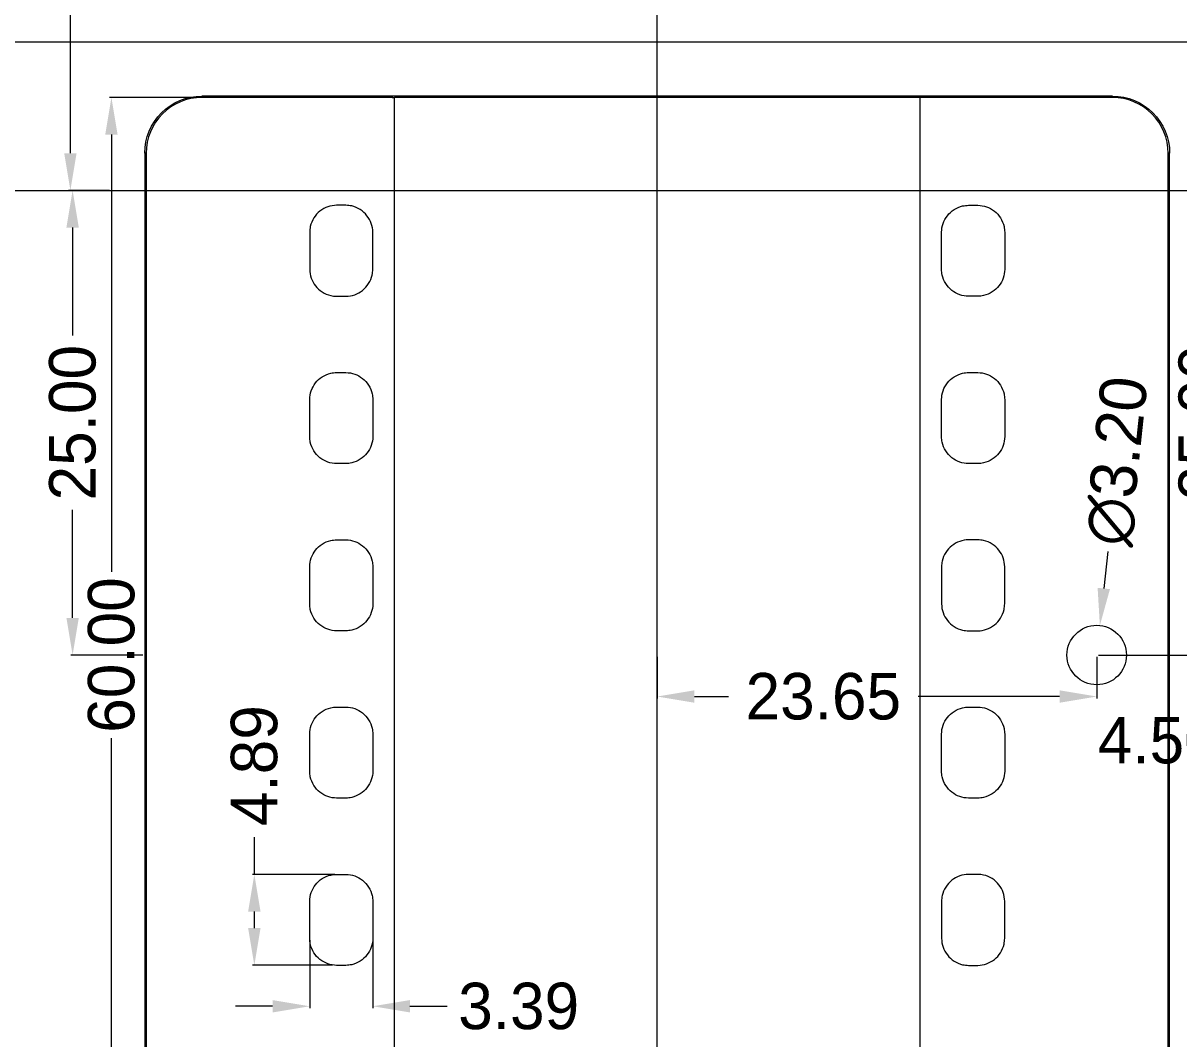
# Model space of a CAD drawing. Header units: millimetres. Extents: x -644 to 177, y 608 to 849.
# Drawn here: x -87.9 to -25.8, y 687.5 to 742.1 of the extents above; entities that cross this region are included whole.
import ezdxf
from ezdxf.lldxf.tags import DXFTag

# ---------------------------------------------------------------- set-up
doc = ezdxf.new("R2010")
doc.units = ezdxf.units.MM
doc.layers.get('0').update_dxf_attribs({"linetype": 'CONTINUOUS'})
doc.layers.get('Defpoints').update_dxf_attribs({"linetype": 'CONTINUOUS'})
doc.layers.add('10', color=7, linetype='CONTINUOUS', true_color=0xffffff)
doc.layers.add('30', color=7, linetype='CONTINUOUS', true_color=0xffffff)
tags = doc.linetypes.add('PHANTOM', pattern=[50.5, 18, -6.5, 6.5, -6.5, 6.5, -6.5]).pattern_tags.tags
tags[14:15] = [DXFTag(74, 4), DXFTag(75, 0), DXFTag(340, '0'), DXFTag(46, 0.0), DXFTag(50, 0.0), DXFTag(44, 0.0), DXFTag(45, 0.0)]
tags[12:13] = [DXFTag(74, 4), DXFTag(75, 0), DXFTag(340, '0'), DXFTag(46, 0.0), DXFTag(50, 0.0), DXFTag(44, 0.0), DXFTag(45, 0.0)]
tags[10:11] = [DXFTag(74, 4), DXFTag(75, 0), DXFTag(340, '0'), DXFTag(46, 0.0), DXFTag(50, 0.0), DXFTag(44, 0.0), DXFTag(45, 0.0)]
tags[8:9] = [DXFTag(74, 4), DXFTag(75, 0), DXFTag(340, '0'), DXFTag(46, 0.0), DXFTag(50, 0.0), DXFTag(44, 0.0), DXFTag(45, 0.0)]
tags[6:7] = [DXFTag(74, 4), DXFTag(75, 0), DXFTag(340, '0'), DXFTag(46, 0.0), DXFTag(50, 0.0), DXFTag(44, 0.0), DXFTag(45, 0.0)]
tags[4:5] = [DXFTag(74, 4), DXFTag(75, 0), DXFTag(340, '0'), DXFTag(46, 0.0), DXFTag(50, 0.0), DXFTag(44, 0.0), DXFTag(45, 0.0)]
doc.dimstyles.new('2', dxfattribs={"dimtxt": 2.5, "dimasz": 2, "dimexe": 0.1, "dimexo": 0.1, "dimgap": 0.1, "dimtad": 0, "dimzin": 0, "dimdsep": 46, "dimtxsty": 'Standard', "dimcen": 0, "dimclrd": 4, "dimclre": 4, "dimclrt": 3, "dimadec": 1, "dimazin": 0, "dimtfac": 1, "dimtofl": 0, "dimtmove": 0, "dimatfit": 3, "dimfxl": 0, "dimtolj": 1, "dimtzin": 0, "dimlwd": 9, "dimlwe": 9, "dimarcsym": 0})

# ---------------------------------------------------------------- blocks, each defined once
blk = doc.blocks.new('*D165')
at = {"color": 4, "lineweight": 9}
for p, q in [((-78.433, 738.138), (-83.297, 738.138)), ((-83.197, 736.138), (-83.197, 712.613)), ((-83.197, 680.138), (-83.197, 703.663)), ((-78.433, 678.138), (-83.297, 678.138))]:
    blk.add_line(p, q, dxfattribs=at)
for points in [[(-83.531, 736.138), (-82.864, 736.138), (-83.197, 738.138)], [(-83.531, 680.138), (-82.864, 680.138), (-83.197, 678.138)]]:
    blk.add_solid(points, dxfattribs=at)
at = {"layer": 'Defpoints', "color": 0, "lineweight": 9}
for p in [(-83.197, 738.138), (-78.333, 738.138), (-78.333, 678.138)]:
    blk.add_point(p, dxfattribs=at)
at = {"color": 3, "lineweight": 9, "insert": (-83.197, 708.138), "char_height": 2.5, "attachment_point": 5, "rotation": 90}
blk.add_mtext('\\A1;60.00', dxfattribs=at)
blk = doc.blocks.new('*D166')
at = {"color": 4, "lineweight": 9}
for p, q in [((-83.297, 733.138), (-85.385, 733.138)), ((-85.285, 731.138), (-85.285, 725.321)), ((-85.285, 710.138), (-85.285, 715.955)), ((-81.506, 708.138), (-85.385, 708.138))]:
    blk.add_line(p, q, dxfattribs=at)
for points in [[(-85.619, 731.138), (-84.952, 731.138), (-85.285, 733.138)], [(-85.619, 710.138), (-84.952, 710.138), (-85.285, 708.138)]]:
    blk.add_solid(points, dxfattribs=at)
at = {"layer": 'Defpoints', "color": 0, "lineweight": 9}
for p in [(-85.285, 733.138), (-83.197, 733.138), (-81.406, 708.138)]:
    blk.add_point(p, dxfattribs=at)
at = {"color": 3, "lineweight": 9, "insert": (-85.285, 720.638), "char_height": 2.5, "attachment_point": 5, "rotation": 90}
blk.add_mtext('\\A1;25.00', dxfattribs=at)
blk = doc.blocks.new('*D115')
at = {"color": 4, "lineweight": 9}
for p, q in [((-75.508, 696.335), (-75.508, 698.335)), ((-71.182, 696.335), (-75.608, 696.335)), ((-75.508, 693.446), (-75.508, 694.335)), ((-71.306, 691.446), (-75.608, 691.446))]:
    blk.add_line(p, q, dxfattribs=at)
for points in [[(-75.841, 694.335), (-75.174, 694.335), (-75.508, 696.335)], [(-75.841, 693.446), (-75.174, 693.446), (-75.508, 691.446)]]:
    blk.add_solid(points, dxfattribs=at)
at = {"layer": 'Defpoints', "color": 0, "lineweight": 9}
for p in [(-75.508, 696.335), (-71.082, 696.335), (-71.206, 691.446)]:
    blk.add_point(p, dxfattribs=at)
at = {"color": 3, "lineweight": 9, "insert": (-75.508, 702.185), "char_height": 2.5, "attachment_point": 5, "rotation": 90}
blk.add_mtext('\\A1;4.89', dxfattribs=at)
blk = doc.blocks.new('*D167')
at = {"color": 4, "lineweight": 9}
for p, q in [((-72.53, 692.788), (-72.53, 689.139)), ((-69.135, 692.788), (-69.135, 689.139)), ((-74.53, 689.239), (-76.53, 689.239)), ((-67.135, 689.239), (-65.135, 689.239))]:
    blk.add_line(p, q, dxfattribs=at)
for points in [[(-74.53, 689.572), (-74.53, 688.906), (-72.53, 689.239)], [(-67.135, 689.572), (-67.135, 688.906), (-69.135, 689.239)]]:
    blk.add_solid(points, dxfattribs=at)
at = {"layer": 'Defpoints', "color": 0, "lineweight": 9}
for p in [(-72.53, 692.888), (-69.135, 692.888), (-69.135, 689.239)]:
    blk.add_point(p, dxfattribs=at)
at = {"color": 3, "lineweight": 9, "insert": (-61.285, 689.239), "char_height": 2.5, "attachment_point": 5}
blk.add_mtext('\\A1;3.39', dxfattribs=at)
blk = doc.blocks.new('*D169')
at = {"color": 4, "lineweight": 9}
blk.add_line((-29.593, 713.706), (-29.803, 711.717), dxfattribs=at)
blk.add_solid([(-30.135, 711.752), (-29.472, 711.682), (-30.014, 709.728)], dxfattribs=at)
at = {"layer": 'Defpoints', "color": 0, "lineweight": 9}
for p in [(-30.014, 709.728), (-30.351, 706.546)]:
    blk.add_point(p, dxfattribs=at)
at = {"color": 3, "lineweight": 9, "insert": (-29.078, 718.57), "char_height": 2.5, "attachment_point": 5, "rotation": 83.95418}
blk.add_mtext('\\A1;∅3.20', dxfattribs=at)
blk = doc.blocks.new('*D170')
at = {"color": 4, "lineweight": 9}
for p, q in [((-26.159, 733.138), (-24.416, 733.138)), ((-24.516, 731.138), (-24.516, 725.321)), ((-24.516, 710.137), (-24.516, 715.954)), ((-30.083, 708.137), (-24.416, 708.137))]:
    blk.add_line(p, q, dxfattribs=at)
for points in [[(-24.849, 731.138), (-24.182, 731.138), (-24.516, 733.138)], [(-24.849, 710.137), (-24.182, 710.137), (-24.516, 708.137)]]:
    blk.add_solid(points, dxfattribs=at)
at = {"layer": 'Defpoints', "color": 0, "lineweight": 9}
for p in [(-26.259, 733.138), (-24.516, 733.138), (-30.183, 708.137)]:
    blk.add_point(p, dxfattribs=at)
at = {"color": 3, "lineweight": 9, "insert": (-24.516, 720.637), "char_height": 2.5, "attachment_point": 5, "rotation": 90}
blk.add_mtext('\\A1;25.00', dxfattribs=at)
blk = doc.blocks.new('*D171')
at = {"color": 4, "lineweight": 9}
for p, q in [((-53.833, 708.037), (-53.833, 705.804)), ((-30.183, 708.037), (-30.183, 705.804)), ((-51.833, 705.904), (-49.993, 705.904)), ((-32.183, 705.904), (-39.793, 705.904))]:
    blk.add_line(p, q, dxfattribs=at)
for points in [[(-51.833, 706.238), (-51.833, 705.571), (-53.833, 705.904)], [(-32.183, 706.238), (-32.183, 705.571), (-30.183, 705.904)]]:
    blk.add_solid(points, dxfattribs=at)
at = {"layer": 'Defpoints', "color": 0, "lineweight": 9}
for p in [(-53.833, 708.137), (-30.183, 708.137), (-53.833, 705.904)]:
    blk.add_point(p, dxfattribs=at)
at = {"color": 3, "lineweight": 9, "insert": (-44.893, 705.904), "char_height": 2.5, "attachment_point": 5}
blk.add_mtext('\\A1;23.65', dxfattribs=at)
blk = doc.blocks.new('*D116')
at = {"color": 4, "lineweight": 9}
for p, q in [((-21.233, 703.542), (-23.233, 703.542)), ((-21.233, 697.738), (-21.233, 703.642)), ((-18.733, 703.542), (-19.233, 703.542)), ((-16.733, 697.738), (-16.733, 703.642))]:
    blk.add_line(p, q, dxfattribs=at)
for points in [[(-19.233, 703.876), (-19.233, 703.209), (-21.233, 703.542)], [(-18.733, 703.876), (-18.733, 703.209), (-16.733, 703.542)]]:
    blk.add_solid(points, dxfattribs=at)
at = {"layer": 'Defpoints', "color": 0, "lineweight": 9}
for p in [(-16.733, 703.542), (-21.233, 697.638), (-16.733, 697.638)]:
    blk.add_point(p, dxfattribs=at)
at = {"color": 3, "lineweight": 9, "insert": (-26.874, 703.542), "char_height": 2.5, "attachment_point": 5}
blk.add_mtext('\\A1;4.50', dxfattribs=at)
blk = doc.blocks.new('*D177')
at = {"color": 4, "lineweight": 9}
for p, q in [((-75.458, 761.388), (-85.506, 761.388)), ((-85.406, 759.388), (-85.406, 752.803)), ((-85.406, 735.138), (-85.406, 742.603)), ((-83.347, 733.138), (-85.506, 733.138))]:
    blk.add_line(p, q, dxfattribs=at)
for points in [[(-85.739, 759.388), (-85.073, 759.388), (-85.406, 761.388)], [(-85.739, 735.138), (-85.073, 735.138), (-85.406, 733.138)]]:
    blk.add_solid(points, dxfattribs=at)
at = {"layer": 'Defpoints', "color": 0, "lineweight": 9}
for p in [(-75.358, 761.388), (-85.406, 733.138), (-83.247, 733.138)]:
    blk.add_point(p, dxfattribs=at)
at = {"color": 3, "lineweight": 9, "insert": (-85.406, 747.703), "char_height": 2.5, "attachment_point": 5, "rotation": 90}
blk.add_mtext('\\A1;28.25', dxfattribs=at)

msp = doc.modelspace()

# ---------------------------------------------------------------- linework, layer by layer
at = {"lineweight": 9}
msp.add_circle((-30.183, 708.137), 1.6, dxfattribs=at)
at = {"layer": '10', "color": 7, "linetype": 'Continuous', "lineweight": 9}
for p, q in [((-102.07, 741.138), (-5.595, 741.138)), ((-78.332, 738.212), (-78.333, 738.138)), ((-68.083, 738.211), (-68.083, 738.138)), ((-39.583, 738.211), (-39.583, 738.138)), ((-29.333, 738.138), (-29.333, 738.212)), ((-68.083, 738.138), (-78.333, 738.138)), ((-67.967, 678.138), (-67.967, 738.138)), ((-39.698, 738.138), (-67.967, 738.138)), ((-39.698, 738.138), (-39.698, 678.138)), ((-29.333, 738.138), (-39.583, 738.138)), ((-81.333, 735.138), (-81.406, 735.138)), ((-81.406, 735.138), (-81.406, 681.138)), ((-81.333, 735.138), (-81.333, 681.138)), ((-26.333, 681.138), (-26.333, 735.138)), ((-26.259, 735.138), (-26.333, 735.138)), ((-26.259, 681.138), (-26.259, 735.138)), ((-72.53, 730.888), (-72.53, 728.888)), ((-69.135, 728.888), (-69.135, 730.888)), ((-38.53, 728.888), (-38.53, 730.888)), ((-35.136, 730.888), (-35.136, 728.888)), ((-72.53, 719.888), (-72.53, 721.888)), ((-69.135, 721.888), (-69.135, 719.888)), ((-38.53, 719.888), (-38.53, 721.888)), ((-35.136, 721.888), (-35.136, 719.888)), ((-72.53, 710.888), (-72.53, 712.888)), ((-69.135, 712.888), (-69.135, 710.888)), ((-38.53, 712.888), (-38.53, 710.888)), ((-35.136, 710.888), (-35.136, 712.888)), ((-72.53, 701.888), (-72.53, 703.888)), ((-69.135, 703.888), (-69.135, 701.888)), ((-38.53, 701.888), (-38.53, 703.888)), ((-35.136, 703.888), (-35.136, 701.888)), ((-72.53, 692.888), (-72.53, 694.888)), ((-69.135, 694.888), (-69.135, 692.888)), ((-38.53, 694.888), (-38.53, 692.888)), ((-35.136, 692.888), (-35.136, 694.888))]:
    msp.add_line(p, q, dxfattribs=at)
for points, knots in [([(-81.406, 735.138), (-81.406, 735.953), (-81.07, 736.749), (-79.936, 737.88), (-79.141, 738.212), (-78.332, 738.212)], [0, 0, 0, 0, 0.5, 0.5, 1, 1, 1, 1]), ([(-68.083, 738.211), (-68.983, 738.211), (-69.882, 738.211), (-71.681, 738.211), (-72.58, 738.211), (-75.098, 738.212), (-76.716, 738.212), (-78.332, 738.212)], [0, 0, 0, 0, 0.26292, 0.26292, 0.525839, 0.525839, 1, 1, 1, 1]), ([(-29.333, 738.212), (-30.229, 738.212), (-31.126, 738.212), (-32.921, 738.212), (-33.819, 738.212), (-36.337, 738.211), (-37.96, 738.211), (-39.583, 738.211)], [0, 0, 0, 0, 0.26292, 0.26292, 0.525839, 0.525839, 1, 1, 1, 1]), ([(-29.333, 738.212), (-28.524, 738.212), (-27.732, 737.881), (-26.597, 736.751), (-26.259, 735.953), (-26.259, 735.138)], [0, 0, 0, 0, 0.5, 0.5, 1, 1, 1, 1]), ([(-78.333, 738.138), (-79.123, 738.138), (-79.896, 737.815), (-81.004, 736.712), (-81.333, 735.933), (-81.333, 735.138)], [0, 0, 0, 0, 0.5, 0.5, 1, 1, 1, 1]), ([(-26.333, 735.138), (-26.333, 735.933), (-26.662, 736.711), (-27.768, 737.814), (-28.543, 738.138), (-29.333, 738.138)], [0, 0, 0, 0, 0.5, 0.5, 1, 1, 1, 1]), ([(-71.082, 732.335), (-71.242, 732.335), (-71.405, 732.307), (-71.706, 732.2), (-71.85, 732.12), (-72.104, 731.918), (-72.217, 731.793), (-72.394, 731.514), (-72.46, 731.356), (-72.518, 731.093), (-72.53, 730.99), (-72.53, 730.888)], [0, 0, 0, 0, 0.213071, 0.213071, 0.425808, 0.425808, 0.644038, 0.644038, 0.865329, 0.865329, 1, 1, 1, 1]), ([(-70.582, 732.335), (-70.624, 732.335), (-70.666, 732.335), (-70.749, 732.335), (-70.791, 732.335), (-70.916, 732.335), (-70.999, 732.335), (-71.082, 732.335)], [0, 0, 0, 0, 0.250017, 0.250017, 0.500034, 0.500034, 1, 1, 1, 1]), ([(-69.135, 730.888), (-69.135, 731.047), (-69.163, 731.208), (-69.269, 731.508), (-69.348, 731.651), (-69.547, 731.904), (-69.671, 732.017), (-69.947, 732.195), (-70.105, 732.262), (-70.37, 732.323), (-70.477, 732.335), (-70.582, 732.335)], [0, 0, 0, 0, 0.211299, 0.211299, 0.422271, 0.422271, 0.638738, 0.638738, 0.860233, 0.860233, 1, 1, 1, 1]), ([(-38.53, 730.888), (-38.53, 731.047), (-38.503, 731.208), (-38.397, 731.508), (-38.318, 731.651), (-38.118, 731.904), (-37.995, 732.017), (-37.718, 732.195), (-37.561, 732.262), (-37.295, 732.323), (-37.189, 732.335), (-37.083, 732.335)], [0, 0, 0, 0, 0.211299, 0.211299, 0.422271, 0.422271, 0.638737, 0.638737, 0.860233, 0.860233, 1, 1, 1, 1]), ([(-37.083, 732.335), (-37.041, 732.335), (-37, 732.335), (-36.916, 732.335), (-36.875, 732.335), (-36.75, 732.335), (-36.666, 732.335), (-36.583, 732.335)], [0, 0, 0, 0, 0.250017, 0.250017, 0.500034, 0.500034, 1, 1, 1, 1]), ([(-36.583, 732.335), (-36.423, 732.335), (-36.261, 732.307), (-35.959, 732.2), (-35.816, 732.12), (-35.562, 731.918), (-35.449, 731.793), (-35.271, 731.514), (-35.205, 731.356), (-35.147, 731.093), (-35.136, 730.99), (-35.136, 730.888)], [0, 0, 0, 0, 0.213071, 0.213071, 0.425808, 0.425808, 0.644038, 0.644038, 0.865329, 0.865329, 1, 1, 1, 1]), ([(-72.53, 728.888), (-72.53, 728.729), (-72.502, 728.567), (-72.396, 728.268), (-72.317, 728.125), (-72.118, 727.872), (-71.995, 727.76), (-71.718, 727.581), (-71.561, 727.514), (-71.295, 727.453), (-71.189, 727.44), (-71.082, 727.44)], [0, 0, 0, 0, 0.211104, 0.211104, 0.421877, 0.421877, 0.638171, 0.638171, 0.859804, 0.859804, 1, 1, 1, 1]), ([(-70.582, 727.44), (-70.423, 727.44), (-70.26, 727.469), (-69.959, 727.576), (-69.816, 727.655), (-69.562, 727.857), (-69.449, 727.982), (-69.271, 728.26), (-69.205, 728.419), (-69.146, 728.682), (-69.135, 728.785), (-69.135, 728.888)], [0, 0, 0, 0, 0.212905, 0.212905, 0.425483, 0.425483, 0.643447, 0.643447, 0.864677, 0.864677, 1, 1, 1, 1]), ([(-37.083, 727.44), (-37.243, 727.44), (-37.405, 727.469), (-37.706, 727.576), (-37.85, 727.655), (-38.104, 727.857), (-38.217, 727.982), (-38.394, 728.26), (-38.461, 728.419), (-38.519, 728.682), (-38.53, 728.785), (-38.53, 728.888)], [0, 0, 0, 0, 0.212905, 0.212905, 0.425483, 0.425483, 0.643447, 0.643447, 0.864677, 0.864677, 1, 1, 1, 1]), ([(-35.136, 728.888), (-35.136, 728.729), (-35.163, 728.567), (-35.269, 728.268), (-35.348, 728.125), (-35.547, 727.872), (-35.671, 727.76), (-35.947, 727.581), (-36.105, 727.514), (-36.37, 727.453), (-36.477, 727.44), (-36.583, 727.44)], [0, 0, 0, 0, 0.211104, 0.211104, 0.421877, 0.421877, 0.63817, 0.63817, 0.859804, 0.859804, 1, 1, 1, 1]), ([(-71.082, 727.44), (-71.041, 727.44), (-70.999, 727.44), (-70.916, 727.44), (-70.874, 727.44), (-70.749, 727.44), (-70.666, 727.44), (-70.582, 727.44)], [0, 0, 0, 0, 0.250017, 0.250017, 0.500034, 0.500034, 1, 1, 1, 1]), ([(-36.583, 727.44), (-36.625, 727.44), (-36.666, 727.44), (-36.75, 727.44), (-36.791, 727.44), (-36.916, 727.44), (-37, 727.44), (-37.083, 727.44)], [0, 0, 0, 0, 0.250017, 0.250017, 0.500034, 0.500034, 1, 1, 1, 1]), ([(-72.53, 721.888), (-72.53, 722.047), (-72.502, 722.208), (-72.396, 722.508), (-72.317, 722.651), (-72.118, 722.903), (-71.995, 723.016), (-71.718, 723.195), (-71.561, 723.262), (-71.295, 723.323), (-71.189, 723.335), (-71.082, 723.335)], [0, 0, 0, 0, 0.211102, 0.211102, 0.421873, 0.421873, 0.638165, 0.638165, 0.859797, 0.859797, 1, 1, 1, 1]), ([(-71.082, 723.335), (-71.041, 723.335), (-70.999, 723.335), (-70.916, 723.335), (-70.874, 723.335), (-70.749, 723.335), (-70.666, 723.335), (-70.582, 723.335)], [0, 0, 0, 0, 0.250017, 0.250017, 0.500034, 0.500034, 1, 1, 1, 1]), ([(-70.582, 723.335), (-70.423, 723.335), (-70.26, 723.307), (-69.959, 723.2), (-69.816, 723.12), (-69.562, 722.919), (-69.449, 722.794), (-69.271, 722.515), (-69.205, 722.357), (-69.146, 722.094), (-69.135, 721.991), (-69.135, 721.888)], [0, 0, 0, 0, 0.212906, 0.212906, 0.425486, 0.425486, 0.643452, 0.643452, 0.864683, 0.864683, 1, 1, 1, 1]), ([(-38.53, 721.888), (-38.53, 722.047), (-38.503, 722.208), (-38.397, 722.508), (-38.318, 722.651), (-38.118, 722.904), (-37.995, 723.017), (-37.718, 723.195), (-37.561, 723.262), (-37.295, 723.323), (-37.189, 723.335), (-37.083, 723.335)], [0, 0, 0, 0, 0.211299, 0.211299, 0.422271, 0.422271, 0.638737, 0.638737, 0.860233, 0.860233, 1, 1, 1, 1]), ([(-37.083, 723.335), (-37.041, 723.335), (-37, 723.335), (-36.916, 723.335), (-36.875, 723.335), (-36.75, 723.335), (-36.666, 723.335), (-36.583, 723.335)], [0, 0, 0, 0, 0.250017, 0.250017, 0.500034, 0.500034, 1, 1, 1, 1]), ([(-36.583, 723.335), (-36.423, 723.335), (-36.261, 723.307), (-35.959, 723.2), (-35.816, 723.12), (-35.562, 722.918), (-35.449, 722.793), (-35.271, 722.514), (-35.205, 722.356), (-35.147, 722.093), (-35.136, 721.99), (-35.136, 721.888)], [0, 0, 0, 0, 0.213071, 0.213071, 0.425808, 0.425808, 0.644038, 0.644038, 0.865329, 0.865329, 1, 1, 1, 1]), ([(-71.082, 718.44), (-71.242, 718.441), (-71.405, 718.469), (-71.706, 718.576), (-71.85, 718.656), (-72.104, 718.857), (-72.217, 718.983), (-72.394, 719.262), (-72.46, 719.42), (-72.518, 719.683), (-72.53, 719.786), (-72.53, 719.888)], [0, 0, 0, 0, 0.213072, 0.213072, 0.425811, 0.425811, 0.644043, 0.644043, 0.865336, 0.865336, 1, 1, 1, 1]), ([(-69.135, 719.888), (-69.135, 719.729), (-69.163, 719.567), (-69.269, 719.267), (-69.348, 719.125), (-69.547, 718.872), (-69.671, 718.759), (-69.947, 718.581), (-70.105, 718.513), (-70.37, 718.453), (-70.477, 718.44), (-70.582, 718.44)], [0, 0, 0, 0, 0.211297, 0.211297, 0.422268, 0.422268, 0.638732, 0.638732, 0.860226, 0.860226, 1, 1, 1, 1]), ([(-37.083, 718.44), (-37.243, 718.44), (-37.405, 718.469), (-37.706, 718.576), (-37.85, 718.656), (-38.104, 718.857), (-38.217, 718.982), (-38.394, 719.261), (-38.461, 719.419), (-38.519, 719.682), (-38.53, 719.785), (-38.53, 719.888)], [0, 0, 0, 0, 0.212905, 0.212905, 0.425483, 0.425483, 0.643447, 0.643447, 0.864677, 0.864677, 1, 1, 1, 1]), ([(-35.136, 719.888), (-35.136, 719.729), (-35.163, 719.568), (-35.269, 719.268), (-35.348, 719.125), (-35.547, 718.872), (-35.671, 718.76), (-35.947, 718.581), (-36.105, 718.514), (-36.37, 718.453), (-36.477, 718.44), (-36.583, 718.44)], [0, 0, 0, 0, 0.211104, 0.211104, 0.421877, 0.421877, 0.63817, 0.63817, 0.859804, 0.859804, 1, 1, 1, 1]), ([(-70.582, 718.44), (-70.624, 718.44), (-70.666, 718.44), (-70.749, 718.44), (-70.791, 718.44), (-70.916, 718.44), (-70.999, 718.44), (-71.082, 718.44)], [0, 0, 0, 0, 0.250017, 0.250017, 0.500034, 0.500034, 1, 1, 1, 1]), ([(-36.583, 718.44), (-36.625, 718.44), (-36.666, 718.44), (-36.75, 718.44), (-36.791, 718.44), (-36.916, 718.44), (-37, 718.44), (-37.083, 718.44)], [0, 0, 0, 0, 0.250017, 0.250017, 0.500034, 0.500034, 1, 1, 1, 1]), ([(-72.53, 712.888), (-72.53, 713.047), (-72.502, 713.208), (-72.396, 713.508), (-72.317, 713.651), (-72.118, 713.903), (-71.995, 714.016), (-71.718, 714.195), (-71.561, 714.262), (-71.295, 714.323), (-71.189, 714.335), (-71.082, 714.335)], [0, 0, 0, 0, 0.211102, 0.211102, 0.421873, 0.421873, 0.638165, 0.638165, 0.859797, 0.859797, 1, 1, 1, 1]), ([(-71.082, 714.335), (-71.041, 714.335), (-70.999, 714.335), (-70.916, 714.335), (-70.874, 714.335), (-70.749, 714.335), (-70.666, 714.335), (-70.582, 714.335)], [0, 0, 0, 0, 0.250017, 0.250017, 0.500034, 0.500034, 1, 1, 1, 1]), ([(-70.582, 714.335), (-70.423, 714.335), (-70.26, 714.307), (-69.959, 714.2), (-69.816, 714.12), (-69.562, 713.919), (-69.449, 713.794), (-69.271, 713.515), (-69.205, 713.357), (-69.146, 713.094), (-69.135, 712.991), (-69.135, 712.888)], [0, 0, 0, 0, 0.212906, 0.212906, 0.425486, 0.425486, 0.643452, 0.643452, 0.864683, 0.864683, 1, 1, 1, 1]), ([(-37.083, 714.335), (-37.243, 714.335), (-37.405, 714.307), (-37.706, 714.2), (-37.85, 714.12), (-38.104, 713.919), (-38.217, 713.794), (-38.394, 713.515), (-38.461, 713.357), (-38.519, 713.094), (-38.53, 712.991), (-38.53, 712.888)], [0, 0, 0, 0, 0.212906, 0.212906, 0.425487, 0.425487, 0.643452, 0.643452, 0.864684, 0.864684, 1, 1, 1, 1]), ([(-36.583, 714.335), (-36.625, 714.335), (-36.666, 714.335), (-36.75, 714.335), (-36.791, 714.335), (-36.916, 714.335), (-37, 714.335), (-37.083, 714.335)], [0, 0, 0, 0, 0.250017, 0.250017, 0.500034, 0.500034, 1, 1, 1, 1]), ([(-35.136, 712.888), (-35.136, 713.047), (-35.163, 713.208), (-35.269, 713.508), (-35.348, 713.651), (-35.547, 713.903), (-35.671, 714.016), (-35.947, 714.195), (-36.105, 714.262), (-36.37, 714.323), (-36.477, 714.335), (-36.583, 714.335)], [0, 0, 0, 0, 0.211102, 0.211102, 0.421874, 0.421874, 0.638165, 0.638165, 0.859797, 0.859797, 1, 1, 1, 1]), ([(-71.082, 709.441), (-71.242, 709.441), (-71.405, 709.469), (-71.706, 709.576), (-71.85, 709.656), (-72.104, 709.857), (-72.217, 709.983), (-72.394, 710.262), (-72.46, 710.42), (-72.518, 710.683), (-72.53, 710.786), (-72.53, 710.888)], [0, 0, 0, 0, 0.213072, 0.213072, 0.425811, 0.425811, 0.644043, 0.644043, 0.865336, 0.865336, 1, 1, 1, 1]), ([(-69.135, 710.888), (-69.135, 710.729), (-69.163, 710.567), (-69.269, 710.267), (-69.348, 710.125), (-69.547, 709.872), (-69.671, 709.759), (-69.947, 709.581), (-70.105, 709.513), (-70.37, 709.453), (-70.477, 709.441), (-70.582, 709.441)], [0, 0, 0, 0, 0.211297, 0.211297, 0.422268, 0.422268, 0.638732, 0.638732, 0.860226, 0.860226, 1, 1, 1, 1]), ([(-38.53, 710.888), (-38.53, 710.729), (-38.503, 710.567), (-38.397, 710.267), (-38.318, 710.125), (-38.118, 709.872), (-37.995, 709.759), (-37.718, 709.581), (-37.561, 709.513), (-37.295, 709.453), (-37.189, 709.441), (-37.083, 709.441)], [0, 0, 0, 0, 0.211297, 0.211297, 0.422268, 0.422268, 0.638733, 0.638733, 0.860226, 0.860226, 1, 1, 1, 1]), ([(-36.583, 709.441), (-36.423, 709.441), (-36.261, 709.469), (-35.959, 709.576), (-35.816, 709.656), (-35.562, 709.857), (-35.449, 709.983), (-35.271, 710.262), (-35.205, 710.42), (-35.147, 710.683), (-35.136, 710.786), (-35.136, 710.888)], [0, 0, 0, 0, 0.213073, 0.213073, 0.425811, 0.425811, 0.644044, 0.644044, 0.865336, 0.865336, 1, 1, 1, 1]), ([(-70.582, 709.441), (-70.624, 709.441), (-70.666, 709.441), (-70.749, 709.441), (-70.791, 709.441), (-70.916, 709.441), (-70.999, 709.441), (-71.082, 709.441)], [0, 0, 0, 0, 0.250017, 0.250017, 0.500034, 0.500034, 1, 1, 1, 1]), ([(-37.083, 709.441), (-37.041, 709.441), (-37, 709.441), (-36.916, 709.441), (-36.875, 709.441), (-36.75, 709.441), (-36.666, 709.441), (-36.583, 709.441)], [0, 0, 0, 0, 0.250017, 0.250017, 0.500034, 0.500034, 1, 1, 1, 1]), ([(-72.53, 703.888), (-72.53, 704.047), (-72.502, 704.208), (-72.396, 704.508), (-72.317, 704.651), (-72.118, 704.903), (-71.995, 705.016), (-71.718, 705.195), (-71.561, 705.262), (-71.295, 705.323), (-71.189, 705.335), (-71.082, 705.335)], [0, 0, 0, 0, 0.211102, 0.211102, 0.421873, 0.421873, 0.638165, 0.638165, 0.859797, 0.859797, 1, 1, 1, 1]), ([(-71.082, 705.335), (-71.041, 705.335), (-70.999, 705.335), (-70.916, 705.335), (-70.874, 705.335), (-70.749, 705.335), (-70.666, 705.335), (-70.582, 705.335)], [0, 0, 0, 0, 0.250017, 0.250017, 0.500034, 0.500034, 1, 1, 1, 1]), ([(-70.582, 705.335), (-70.423, 705.335), (-70.26, 705.307), (-69.959, 705.2), (-69.816, 705.12), (-69.562, 704.919), (-69.449, 704.794), (-69.271, 704.515), (-69.205, 704.357), (-69.146, 704.094), (-69.135, 703.991), (-69.135, 703.888)], [0, 0, 0, 0, 0.212906, 0.212906, 0.425486, 0.425486, 0.643452, 0.643452, 0.864683, 0.864683, 1, 1, 1, 1]), ([(-38.53, 703.888), (-38.53, 704.047), (-38.503, 704.209), (-38.397, 704.509), (-38.318, 704.651), (-38.118, 704.904), (-37.995, 705.017), (-37.718, 705.195), (-37.561, 705.262), (-37.295, 705.323), (-37.189, 705.335), (-37.083, 705.335)], [0, 0, 0, 0, 0.211299, 0.211299, 0.422271, 0.422271, 0.638737, 0.638737, 0.860233, 0.860233, 1, 1, 1, 1]), ([(-37.083, 705.335), (-37.041, 705.335), (-37, 705.335), (-36.916, 705.335), (-36.875, 705.335), (-36.75, 705.335), (-36.666, 705.335), (-36.583, 705.335)], [0, 0, 0, 0, 0.250017, 0.250017, 0.500034, 0.500034, 1, 1, 1, 1]), ([(-36.583, 705.335), (-36.423, 705.335), (-36.261, 705.307), (-35.959, 705.2), (-35.816, 705.12), (-35.562, 704.919), (-35.449, 704.793), (-35.271, 704.514), (-35.205, 704.356), (-35.147, 704.093), (-35.136, 703.99), (-35.136, 703.888)], [0, 0, 0, 0, 0.213071, 0.213071, 0.425808, 0.425808, 0.644038, 0.644038, 0.865329, 0.865329, 1, 1, 1, 1]), ([(-71.082, 700.441), (-71.242, 700.441), (-71.405, 700.469), (-71.706, 700.576), (-71.85, 700.656), (-72.104, 700.857), (-72.217, 700.983), (-72.394, 701.262), (-72.46, 701.42), (-72.518, 701.683), (-72.53, 701.786), (-72.53, 701.888)], [0, 0, 0, 0, 0.213072, 0.213072, 0.425811, 0.425811, 0.644043, 0.644043, 0.865336, 0.865336, 1, 1, 1, 1]), ([(-69.135, 701.888), (-69.135, 701.729), (-69.163, 701.567), (-69.269, 701.267), (-69.348, 701.125), (-69.547, 700.872), (-69.671, 700.759), (-69.947, 700.581), (-70.105, 700.514), (-70.37, 700.453), (-70.477, 700.441), (-70.582, 700.441)], [0, 0, 0, 0, 0.211297, 0.211297, 0.422268, 0.422268, 0.638732, 0.638732, 0.860226, 0.860226, 1, 1, 1, 1]), ([(-37.083, 700.441), (-37.243, 700.441), (-37.405, 700.469), (-37.706, 700.576), (-37.85, 700.656), (-38.104, 700.857), (-38.217, 700.982), (-38.394, 701.261), (-38.461, 701.419), (-38.519, 701.682), (-38.53, 701.785), (-38.53, 701.888)], [0, 0, 0, 0, 0.212905, 0.212905, 0.425483, 0.425483, 0.643447, 0.643447, 0.864677, 0.864677, 1, 1, 1, 1]), ([(-35.136, 701.888), (-35.136, 701.729), (-35.163, 701.568), (-35.269, 701.268), (-35.348, 701.125), (-35.547, 700.873), (-35.671, 700.76), (-35.947, 700.581), (-36.105, 700.514), (-36.37, 700.453), (-36.477, 700.441), (-36.583, 700.441)], [0, 0, 0, 0, 0.211104, 0.211104, 0.421877, 0.421877, 0.63817, 0.63817, 0.859804, 0.859804, 1, 1, 1, 1]), ([(-70.582, 700.441), (-70.624, 700.441), (-70.666, 700.441), (-70.749, 700.441), (-70.791, 700.441), (-70.916, 700.441), (-70.999, 700.441), (-71.082, 700.441)], [0, 0, 0, 0, 0.250017, 0.250017, 0.500034, 0.500034, 1, 1, 1, 1]), ([(-36.583, 700.441), (-36.625, 700.441), (-36.666, 700.441), (-36.75, 700.441), (-36.791, 700.441), (-36.916, 700.441), (-37, 700.441), (-37.083, 700.441)], [0, 0, 0, 0, 0.250017, 0.250017, 0.500034, 0.500034, 1, 1, 1, 1]), ([(-72.53, 694.888), (-72.53, 695.047), (-72.502, 695.208), (-72.396, 695.508), (-72.317, 695.651), (-72.118, 695.903), (-71.995, 696.016), (-71.718, 696.195), (-71.561, 696.262), (-71.295, 696.323), (-71.189, 696.335), (-71.082, 696.335)], [0, 0, 0, 0, 0.211102, 0.211102, 0.421873, 0.421873, 0.638165, 0.638165, 0.859797, 0.859797, 1, 1, 1, 1]), ([(-71.082, 696.335), (-71.041, 696.335), (-70.999, 696.335), (-70.916, 696.335), (-70.874, 696.335), (-70.749, 696.335), (-70.666, 696.335), (-70.582, 696.335)], [0, 0, 0, 0, 0.250017, 0.250017, 0.500034, 0.500034, 1, 1, 1, 1]), ([(-70.582, 696.335), (-70.423, 696.335), (-70.26, 696.307), (-69.959, 696.2), (-69.816, 696.12), (-69.562, 695.919), (-69.449, 695.794), (-69.271, 695.515), (-69.205, 695.357), (-69.146, 695.094), (-69.135, 694.991), (-69.135, 694.888)], [0, 0, 0, 0, 0.212906, 0.212906, 0.425486, 0.425486, 0.643452, 0.643452, 0.864683, 0.864683, 1, 1, 1, 1]), ([(-37.083, 696.335), (-37.243, 696.335), (-37.405, 696.307), (-37.706, 696.2), (-37.85, 696.12), (-38.104, 695.919), (-38.217, 695.794), (-38.394, 695.515), (-38.461, 695.357), (-38.519, 695.094), (-38.53, 694.991), (-38.53, 694.888)], [0, 0, 0, 0, 0.212906, 0.212906, 0.425487, 0.425487, 0.643452, 0.643452, 0.864684, 0.864684, 1, 1, 1, 1]), ([(-36.583, 696.335), (-36.625, 696.335), (-36.666, 696.335), (-36.75, 696.335), (-36.791, 696.335), (-36.916, 696.335), (-37, 696.335), (-37.083, 696.335)], [0, 0, 0, 0, 0.250017, 0.250017, 0.500034, 0.500034, 1, 1, 1, 1]), ([(-35.136, 694.888), (-35.136, 695.047), (-35.163, 695.208), (-35.269, 695.508), (-35.348, 695.651), (-35.547, 695.903), (-35.671, 696.016), (-35.947, 696.195), (-36.105, 696.262), (-36.37, 696.323), (-36.477, 696.335), (-36.583, 696.335)], [0, 0, 0, 0, 0.211102, 0.211102, 0.421874, 0.421874, 0.638165, 0.638165, 0.859797, 0.859797, 1, 1, 1, 1]), ([(-71.082, 691.441), (-71.242, 691.441), (-71.405, 691.469), (-71.706, 691.576), (-71.85, 691.656), (-72.104, 691.857), (-72.217, 691.983), (-72.394, 692.262), (-72.46, 692.42), (-72.518, 692.683), (-72.53, 692.786), (-72.53, 692.888)], [0, 0, 0, 0, 0.213072, 0.213072, 0.425811, 0.425811, 0.644043, 0.644043, 0.865336, 0.865336, 1, 1, 1, 1]), ([(-69.135, 692.888), (-69.135, 692.729), (-69.163, 692.567), (-69.269, 692.267), (-69.348, 692.125), (-69.547, 691.872), (-69.671, 691.759), (-69.947, 691.581), (-70.105, 691.514), (-70.37, 691.453), (-70.477, 691.441), (-70.582, 691.441)], [0, 0, 0, 0, 0.211297, 0.211297, 0.422268, 0.422268, 0.638732, 0.638732, 0.860226, 0.860226, 1, 1, 1, 1]), ([(-38.53, 692.888), (-38.53, 692.729), (-38.503, 692.567), (-38.397, 692.267), (-38.318, 692.125), (-38.118, 691.872), (-37.995, 691.759), (-37.718, 691.581), (-37.561, 691.514), (-37.295, 691.453), (-37.189, 691.441), (-37.083, 691.441)], [0, 0, 0, 0, 0.211297, 0.211297, 0.422268, 0.422268, 0.638733, 0.638733, 0.860226, 0.860226, 1, 1, 1, 1]), ([(-36.583, 691.441), (-36.423, 691.441), (-36.261, 691.469), (-35.959, 691.576), (-35.816, 691.656), (-35.562, 691.857), (-35.449, 691.983), (-35.271, 692.262), (-35.205, 692.42), (-35.147, 692.683), (-35.136, 692.786), (-35.136, 692.888)], [0, 0, 0, 0, 0.213073, 0.213073, 0.425811, 0.425811, 0.644044, 0.644044, 0.865336, 0.865336, 1, 1, 1, 1]), ([(-70.582, 691.441), (-70.624, 691.441), (-70.666, 691.441), (-70.749, 691.441), (-70.791, 691.441), (-70.916, 691.441), (-70.999, 691.441), (-71.082, 691.441)], [0, 0, 0, 0, 0.250017, 0.250017, 0.500034, 0.500034, 1, 1, 1, 1]), ([(-37.083, 691.441), (-37.041, 691.441), (-37, 691.441), (-36.916, 691.441), (-36.875, 691.441), (-36.75, 691.441), (-36.666, 691.441), (-36.583, 691.441)], [0, 0, 0, 0, 0.250017, 0.250017, 0.500034, 0.500034, 1, 1, 1, 1])]:
    msp.add_open_spline(points, degree=3, knots=knots, dxfattribs=at)
for points in [[(-39.583, 738.211), (-49.07, 738.211), (-58.596, 738.211), (-68.083, 738.211)], [(-68.083, 738.138), (-68.044, 738.138), (-68.006, 738.138), (-67.967, 738.138)], [(-39.583, 738.138), (-39.621, 738.138), (-39.66, 738.138), (-39.698, 738.138)]]:
    msp.add_open_spline(points, degree=3, dxfattribs=at)
at = {"layer": '30', "color": 1, "linetype": 'PHANTOM', "lineweight": 9, "ltscale": 0.3}
for p, q in [((-53.833, 651.138), (-53.833, 815.138)), ((-106, 733.138), (-1.666, 733.138))]:
    msp.add_line(p, q, dxfattribs=at)

# ---------------------------------------------------------------- dimensions: what is measured, and where the dimension line sits
at = {"lineweight": 9}
for base, p1, p2, angle, picture, middle in [((-85.406, 733.138), (-75.358, 761.388), (-83.247, 733.138), 90, '*D177', (-85.406, 747.703)), ((-53.833, 705.904), (-30.183, 708.137), (-53.833, 708.137), 180, '*D171', (-44.893, 705.904)), ((-75.508, 696.335), (-71.206, 691.446), (-71.082, 696.335), 90, '*D115', (-75.508, 702.185)), ((-16.733, 703.542), (-21.233, 697.638), (-16.733, 697.638), 180, '*D116', (-26.874, 703.542)), ((-69.135, 689.2389), (-72.5297, 692.888), (-69.135, 692.8885), 180, '*D167', (-61.285, 689.2389))]:
    dim = msp.add_linear_dim(base=base, p1=p1, p2=p2, angle=angle, dimstyle='2', dxfattribs=at)
    dim.commit()
    dim.dimension.update_dxf_attribs({"geometry": picture, "text_midpoint": middle, "dimtype": 128})
for base, p1, p2, picture, middle in [((-83.197, 738.138), (-78.333, 678.138), (-78.333, 738.138), '*D165', (-83.197, 708.138)), ((-85.285, 733.138), (-81.406, 708.138), (-83.197, 733.138), '*D166', (-85.285, 720.638)), ((-24.516, 733.138), (-30.183, 708.137), (-26.259, 733.138), '*D170', (-24.516, 720.637))]:
    dim = msp.add_linear_dim(base=base, p1=p1, p2=p2, angle=90, dimstyle='2', dxfattribs=at)
    dim.commit()
    dim.dimension.update_dxf_attribs({"geometry": picture, "text_midpoint": middle})
dim = msp.add_diameter_dim_2p(p1=(-30.351, 706.546), p2=(-30.014, 709.728), dimstyle='2', dxfattribs=at)
dim.commit()
dim.dimension.update_dxf_attribs({"geometry": '*D169', "text_midpoint": (-29.078, 718.57)})

doc.saveas('drawing.dxf')
